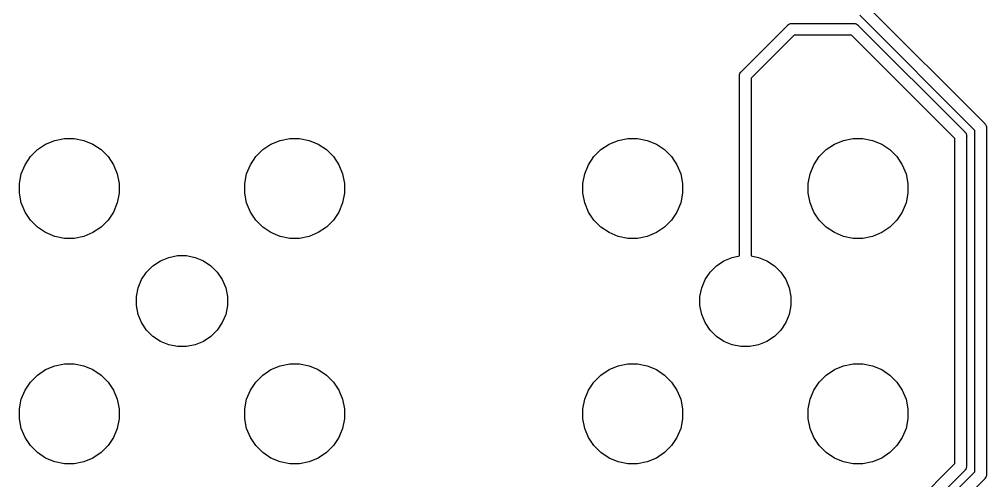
# Model space of a CAD drawing. Extents: x 4.56 to 9.01, y -5.14 to -1.86.
# Drawn here: x 6.156 to 7.014, y -4.359 to -3.95 of the extents above; entities that cross this region are included whole.
import ezdxf

# ---------------------------------------------------------------- set-up
doc = ezdxf.new("R2010")
doc.units = 0
doc.header["$MEASUREMENT"] = 0
doc.layers.add('BLACK', color=7, linetype='CONTINUOUS')

msp = doc.modelspace()

# ---------------------------------------------------------------- linework, layer by layer
at = {"layer": 'BLACK', "linetype": 'CONTINUOUS'}
for p, q in [((6.90753, -3.93764), (7.01236, -4.04247)), ((7.00365, -4.04849), (6.90151, -3.94635)), ((6.7965, -3.99614), (6.83728, -3.95536)), ((6.83728, -3.95536), (6.83744, -3.95516)), ((6.83744, -3.95516), (6.83823, -3.95451)), ((6.83823, -3.95451), (6.83914, -3.95403)), ((6.83914, -3.95403), (6.84012, -3.95373)), ((6.84012, -3.95373), (6.84114, -3.95363)), ((6.84114, -3.95363), (6.84139, -3.95365)), ((6.84139, -3.95365), (6.89607, -3.95365)), ((6.89607, -3.95365), (6.89633, -3.95363)), ((6.89633, -3.95363), (6.89659, -3.95365)), ((6.89659, -3.95365), (6.89735, -3.95373)), ((6.89735, -3.95373), (6.89833, -3.95403)), ((6.89833, -3.95403), (6.89924, -3.95451)), ((6.89924, -3.95451), (6.90003, -3.95516)), ((6.90003, -3.95516), (6.90019, -3.95536)), ((6.90019, -3.95536), (6.99464, -4.04981)), ((6.8433, -3.96407), (6.80521, -4.00216)), ((6.89417, -3.96407), (6.8433, -3.96407)), ((6.98593, -4.05583), (6.89417, -3.96407)), ((6.79477, -4), (6.79487, -3.99898)), ((6.79479, -4.00026), (6.79477, -4)), ((6.79487, -3.99898), (6.79517, -3.998)), ((6.79517, -3.998), (6.79565, -3.99709)), ((6.79565, -3.99709), (6.79614, -3.9965)), ((6.79614, -3.9965), (6.7963, -3.9963)), ((6.7963, -3.9963), (6.7965, -3.99614)), ((6.79479, -4.15989), (6.79479, -4.00026)), ((6.80521, -4.00216), (6.80521, -4.15989)), ((7.01236, -4.04247), (7.01256, -4.04263)), ((7.01256, -4.04263), (7.01321, -4.04342)), ((6.99464, -4.04981), (6.99484, -4.04997)), ((6.99484, -4.04997), (6.99549, -4.05076)), ((6.99549, -4.05076), (6.99597, -4.05167)), ((7.00365, -4.35151), (7.00365, -4.04849)), ((7.01321, -4.04342), (7.01369, -4.04433)), ((7.01369, -4.04433), (7.01399, -4.04531)), ((7.01399, -4.04531), (7.01409, -4.04633)), ((7.01409, -4.04633), (7.01407, -4.04659)), ((7.01407, -4.04659), (7.01407, -4.35341)), ((6.17902, -4.06075), (6.18708, -4.05741)), ((6.18708, -4.05741), (6.19564, -4.05571)), ((6.19564, -4.05571), (6.20436, -4.05571)), ((6.20436, -4.05571), (6.21292, -4.05741)), ((6.21292, -4.05741), (6.22098, -4.06075)), ((6.37902, -4.06075), (6.38708, -4.05741)), ((6.38708, -4.05741), (6.39564, -4.05571)), ((6.39564, -4.05571), (6.40436, -4.05571)), ((6.40436, -4.05571), (6.41292, -4.05741)), ((6.41292, -4.05741), (6.42098, -4.06075)), ((6.67902, -4.06075), (6.68708, -4.05741)), ((6.68708, -4.05741), (6.69564, -4.05571)), ((6.69564, -4.05571), (6.70436, -4.05571)), ((6.70436, -4.05571), (6.71292, -4.05741)), ((6.71292, -4.05741), (6.72098, -4.06075)), ((6.87902, -4.06075), (6.88708, -4.05741)), ((6.88708, -4.05741), (6.89564, -4.05571)), ((6.89564, -4.05571), (6.90436, -4.05571)), ((6.90436, -4.05571), (6.91292, -4.05741)), ((6.91292, -4.05741), (6.92098, -4.06075)), ((6.98593, -4.34417), (6.98593, -4.05583)), ((6.99597, -4.05167), (6.99627, -4.05265)), ((6.99627, -4.05265), (6.99628, -4.05278)), ((6.99628, -4.05278), (6.99637, -4.05367)), ((6.99637, -4.05367), (6.99635, -4.05393)), ((6.99635, -4.05393), (6.99635, -4.34607)), ((6.1656, -4.07177), (6.17177, -4.0656)), ((6.17177, -4.0656), (6.17902, -4.06075)), ((6.22098, -4.06075), (6.22823, -4.0656)), ((6.22823, -4.0656), (6.2344, -4.07177)), ((6.3656, -4.07177), (6.37177, -4.0656)), ((6.37177, -4.0656), (6.37902, -4.06075)), ((6.42098, -4.06075), (6.42823, -4.0656)), ((6.42823, -4.0656), (6.4344, -4.07177)), ((6.6656, -4.07177), (6.67177, -4.0656)), ((6.67177, -4.0656), (6.67902, -4.06075)), ((6.72098, -4.06075), (6.72823, -4.0656)), ((6.72823, -4.0656), (6.7344, -4.07177)), ((6.8656, -4.07177), (6.87177, -4.0656)), ((6.87177, -4.0656), (6.87902, -4.06075)), ((6.92098, -4.06075), (6.92823, -4.0656)), ((6.92823, -4.0656), (6.9344, -4.07177)), ((6.16075, -4.07902), (6.1656, -4.07177)), ((6.2344, -4.07177), (6.23925, -4.07902)), ((6.36075, -4.07902), (6.3656, -4.07177)), ((6.4344, -4.07177), (6.43925, -4.07902)), ((6.66075, -4.07902), (6.6656, -4.07177)), ((6.7344, -4.07177), (6.73925, -4.07902)), ((6.86075, -4.07902), (6.8656, -4.07177)), ((6.9344, -4.07177), (6.93925, -4.07902)), ((6.15741, -4.08708), (6.16075, -4.07902)), ((6.23925, -4.07902), (6.24259, -4.08708)), ((6.35741, -4.08708), (6.36075, -4.07902)), ((6.43925, -4.07902), (6.44259, -4.08708)), ((6.65741, -4.08708), (6.66075, -4.07902)), ((6.73925, -4.07902), (6.74259, -4.08708)), ((6.85741, -4.08708), (6.86075, -4.07902)), ((6.93925, -4.07902), (6.94259, -4.08708)), ((6.15571, -4.09564), (6.15741, -4.08708)), ((6.24259, -4.08708), (6.24429, -4.09564)), ((6.35571, -4.09564), (6.35741, -4.08708)), ((6.44259, -4.08708), (6.44429, -4.09564)), ((6.65571, -4.09564), (6.65741, -4.08708)), ((6.74259, -4.08708), (6.74429, -4.09564)), ((6.85571, -4.09564), (6.85741, -4.08708)), ((6.94259, -4.08708), (6.94429, -4.09564)), ((6.15571, -4.10436), (6.15571, -4.09564)), ((6.24429, -4.09564), (6.24429, -4.10436)), ((6.35571, -4.10436), (6.35571, -4.09564)), ((6.44429, -4.09564), (6.44429, -4.10436)), ((6.65571, -4.10436), (6.65571, -4.09564)), ((6.74429, -4.09564), (6.74429, -4.10436)), ((6.85571, -4.10436), (6.85571, -4.09564)), ((6.94429, -4.09564), (6.94429, -4.10436)), ((6.15741, -4.11292), (6.15571, -4.10436)), ((6.24429, -4.10436), (6.24259, -4.11292)), ((6.35741, -4.11292), (6.35571, -4.10436)), ((6.44429, -4.10436), (6.44259, -4.11292)), ((6.65741, -4.11292), (6.65571, -4.10436)), ((6.74429, -4.10436), (6.74259, -4.11292)), ((6.85741, -4.11292), (6.85571, -4.10436)), ((6.94429, -4.10436), (6.94259, -4.11292)), ((6.16075, -4.12098), (6.15741, -4.11292)), ((6.24259, -4.11292), (6.23925, -4.12098)), ((6.36075, -4.12098), (6.35741, -4.11292)), ((6.44259, -4.11292), (6.43925, -4.12098)), ((6.66075, -4.12098), (6.65741, -4.11292)), ((6.74259, -4.11292), (6.73925, -4.12098)), ((6.86075, -4.12098), (6.85741, -4.11292)), ((6.94259, -4.11292), (6.93925, -4.12098)), ((6.1656, -4.12823), (6.16075, -4.12098)), ((6.17177, -4.1344), (6.1656, -4.12823)), ((6.2344, -4.12823), (6.22823, -4.1344)), ((6.23925, -4.12098), (6.2344, -4.12823)), ((6.3656, -4.12823), (6.36075, -4.12098)), ((6.37177, -4.1344), (6.3656, -4.12823)), ((6.4344, -4.12823), (6.42823, -4.1344)), ((6.43925, -4.12098), (6.4344, -4.12823)), ((6.6656, -4.12823), (6.66075, -4.12098)), ((6.67177, -4.1344), (6.6656, -4.12823)), ((6.7344, -4.12823), (6.72823, -4.1344)), ((6.73925, -4.12098), (6.7344, -4.12823)), ((6.8656, -4.12823), (6.86075, -4.12098)), ((6.87177, -4.1344), (6.8656, -4.12823)), ((6.9344, -4.12823), (6.92823, -4.1344)), ((6.93925, -4.12098), (6.9344, -4.12823)), ((6.17902, -4.13925), (6.17177, -4.1344)), ((6.22823, -4.1344), (6.22098, -4.13925)), ((6.37902, -4.13925), (6.37177, -4.1344)), ((6.42823, -4.1344), (6.42098, -4.13925)), ((6.67902, -4.13925), (6.67177, -4.1344)), ((6.72823, -4.1344), (6.72098, -4.13925)), ((6.87902, -4.13925), (6.87177, -4.1344)), ((6.92823, -4.1344), (6.92098, -4.13925)), ((6.18708, -4.14259), (6.17902, -4.13925)), ((6.19564, -4.14429), (6.18708, -4.14259)), ((6.20436, -4.14429), (6.19564, -4.14429)), ((6.21292, -4.14259), (6.20436, -4.14429)), ((6.22098, -4.13925), (6.21292, -4.14259)), ((6.38708, -4.14259), (6.37902, -4.13925)), ((6.39564, -4.14429), (6.38708, -4.14259)), ((6.40436, -4.14429), (6.39564, -4.14429)), ((6.41292, -4.14259), (6.40436, -4.14429)), ((6.42098, -4.13925), (6.41292, -4.14259)), ((6.68708, -4.14259), (6.67902, -4.13925)), ((6.69564, -4.14429), (6.68708, -4.14259)), ((6.70436, -4.14429), (6.69564, -4.14429)), ((6.71292, -4.14259), (6.70436, -4.14429)), ((6.72098, -4.13925), (6.71292, -4.14259)), ((6.88708, -4.14259), (6.87902, -4.13925)), ((6.89564, -4.14429), (6.88708, -4.14259)), ((6.90436, -4.14429), (6.89564, -4.14429)), ((6.91292, -4.14259), (6.90436, -4.14429)), ((6.92098, -4.13925), (6.91292, -4.14259)), ((6.28089, -4.16424), (6.28823, -4.1612)), ((6.28823, -4.1612), (6.29603, -4.15965)), ((6.29603, -4.15965), (6.30397, -4.15965)), ((6.30397, -4.15965), (6.31177, -4.1612)), ((6.31177, -4.1612), (6.31911, -4.16424)), ((6.78089, -4.16424), (6.78823, -4.1612)), ((6.78823, -4.1612), (6.79479, -4.15989)), ((6.80521, -4.15989), (6.81177, -4.1612)), ((6.81177, -4.1612), (6.81911, -4.16424)), ((6.26865, -4.17428), (6.27428, -4.16865)), ((6.27428, -4.16865), (6.28089, -4.16424)), ((6.31911, -4.16424), (6.32572, -4.16865)), ((6.32572, -4.16865), (6.33135, -4.17428)), ((6.76865, -4.17428), (6.77428, -4.16865)), ((6.77428, -4.16865), (6.78089, -4.16424)), ((6.81911, -4.16424), (6.82572, -4.16865)), ((6.82572, -4.16865), (6.83135, -4.17428)), ((6.26424, -4.18089), (6.26865, -4.17428)), ((6.33135, -4.17428), (6.33576, -4.18089)), ((6.76424, -4.18089), (6.76865, -4.17428)), ((6.83135, -4.17428), (6.83576, -4.18089)), ((6.25965, -4.19603), (6.2612, -4.18823)), ((6.2612, -4.18823), (6.26424, -4.18089)), ((6.33576, -4.18089), (6.3388, -4.18823)), ((6.3388, -4.18823), (6.34035, -4.19603)), ((6.75965, -4.19603), (6.7612, -4.18823)), ((6.7612, -4.18823), (6.76424, -4.18089)), ((6.83576, -4.18089), (6.8388, -4.18823)), ((6.8388, -4.18823), (6.84035, -4.19603)), ((6.25965, -4.20397), (6.25965, -4.19603)), ((6.34035, -4.19603), (6.34035, -4.20397)), ((6.75965, -4.20397), (6.75965, -4.19603)), ((6.84035, -4.19603), (6.84035, -4.20397)), ((6.2612, -4.21177), (6.25965, -4.20397)), ((6.34035, -4.20397), (6.3388, -4.21177)), ((6.7612, -4.21177), (6.75965, -4.20397)), ((6.84035, -4.20397), (6.8388, -4.21177)), ((6.26424, -4.21911), (6.2612, -4.21177)), ((6.3388, -4.21177), (6.33576, -4.21911)), ((6.76424, -4.21911), (6.7612, -4.21177)), ((6.8388, -4.21177), (6.83576, -4.21911)), ((6.26865, -4.22572), (6.26424, -4.21911)), ((6.33576, -4.21911), (6.33135, -4.22572)), ((6.76865, -4.22572), (6.76424, -4.21911)), ((6.83576, -4.21911), (6.83135, -4.22572)), ((6.27428, -4.23135), (6.26865, -4.22572)), ((6.28089, -4.23576), (6.27428, -4.23135)), ((6.32572, -4.23135), (6.31911, -4.23576)), ((6.33135, -4.22572), (6.32572, -4.23135)), ((6.77428, -4.23135), (6.76865, -4.22572)), ((6.78089, -4.23576), (6.77428, -4.23135)), ((6.82572, -4.23135), (6.81911, -4.23576)), ((6.83135, -4.22572), (6.82572, -4.23135)), ((6.28823, -4.2388), (6.28089, -4.23576)), ((6.29603, -4.24035), (6.28823, -4.2388)), ((6.30397, -4.24035), (6.29603, -4.24035)), ((6.31177, -4.2388), (6.30397, -4.24035)), ((6.31911, -4.23576), (6.31177, -4.2388)), ((6.78823, -4.2388), (6.78089, -4.23576)), ((6.79603, -4.24035), (6.78823, -4.2388)), ((6.80397, -4.24035), (6.79603, -4.24035)), ((6.81177, -4.2388), (6.80397, -4.24035)), ((6.81911, -4.23576), (6.81177, -4.2388)), ((6.17902, -4.26075), (6.18708, -4.25741)), ((6.18708, -4.25741), (6.19564, -4.25571)), ((6.19564, -4.25571), (6.20436, -4.25571)), ((6.20436, -4.25571), (6.21292, -4.25741)), ((6.21292, -4.25741), (6.22098, -4.26075)), ((6.37902, -4.26075), (6.38708, -4.25741)), ((6.38708, -4.25741), (6.39564, -4.25571)), ((6.39564, -4.25571), (6.40436, -4.25571)), ((6.40436, -4.25571), (6.41292, -4.25741)), ((6.41292, -4.25741), (6.42098, -4.26075)), ((6.67902, -4.26075), (6.68708, -4.25741)), ((6.68708, -4.25741), (6.69564, -4.25571)), ((6.69564, -4.25571), (6.70436, -4.25571)), ((6.70436, -4.25571), (6.71292, -4.25741)), ((6.71292, -4.25741), (6.72098, -4.26075)), ((6.87902, -4.26075), (6.88708, -4.25741)), ((6.88708, -4.25741), (6.89564, -4.25571)), ((6.89564, -4.25571), (6.90436, -4.25571)), ((6.90436, -4.25571), (6.91292, -4.25741)), ((6.91292, -4.25741), (6.92098, -4.26075)), ((6.1656, -4.27177), (6.17177, -4.2656)), ((6.17177, -4.2656), (6.17902, -4.26075)), ((6.22098, -4.26075), (6.22823, -4.2656)), ((6.22823, -4.2656), (6.2344, -4.27177)), ((6.3656, -4.27177), (6.37177, -4.2656)), ((6.37177, -4.2656), (6.37902, -4.26075)), ((6.42098, -4.26075), (6.42823, -4.2656)), ((6.42823, -4.2656), (6.4344, -4.27177)), ((6.6656, -4.27177), (6.67177, -4.2656)), ((6.67177, -4.2656), (6.67902, -4.26075)), ((6.72098, -4.26075), (6.72823, -4.2656)), ((6.72823, -4.2656), (6.7344, -4.27177)), ((6.8656, -4.27177), (6.87177, -4.2656)), ((6.87177, -4.2656), (6.87902, -4.26075)), ((6.92098, -4.26075), (6.92823, -4.2656)), ((6.92823, -4.2656), (6.9344, -4.27177)), ((6.16075, -4.27902), (6.1656, -4.27177)), ((6.2344, -4.27177), (6.23925, -4.27902)), ((6.36075, -4.27902), (6.3656, -4.27177)), ((6.4344, -4.27177), (6.43925, -4.27902)), ((6.66075, -4.27902), (6.6656, -4.27177)), ((6.7344, -4.27177), (6.73925, -4.27902)), ((6.86075, -4.27902), (6.8656, -4.27177)), ((6.9344, -4.27177), (6.93925, -4.27902)), ((6.15741, -4.28708), (6.16075, -4.27902)), ((6.23925, -4.27902), (6.24259, -4.28708)), ((6.35741, -4.28708), (6.36075, -4.27902)), ((6.43925, -4.27902), (6.44259, -4.28708)), ((6.65741, -4.28708), (6.66075, -4.27902)), ((6.73925, -4.27902), (6.74259, -4.28708)), ((6.85741, -4.28708), (6.86075, -4.27902)), ((6.93925, -4.27902), (6.94259, -4.28708)), ((6.15571, -4.29564), (6.15741, -4.28708)), ((6.24259, -4.28708), (6.24429, -4.29564)), ((6.35571, -4.29564), (6.35741, -4.28708)), ((6.44259, -4.28708), (6.44429, -4.29564)), ((6.65571, -4.29564), (6.65741, -4.28708)), ((6.74259, -4.28708), (6.74429, -4.29564)), ((6.85571, -4.29564), (6.85741, -4.28708)), ((6.94259, -4.28708), (6.94429, -4.29564)), ((6.15571, -4.30436), (6.15571, -4.29564)), ((6.24429, -4.29564), (6.24429, -4.30436)), ((6.35571, -4.30436), (6.35571, -4.29564)), ((6.44429, -4.29564), (6.44429, -4.30436)), ((6.65571, -4.30436), (6.65571, -4.29564)), ((6.74429, -4.29564), (6.74429, -4.30436)), ((6.85571, -4.30436), (6.85571, -4.29564)), ((6.94429, -4.29564), (6.94429, -4.30436)), ((6.15741, -4.31292), (6.15571, -4.30436)), ((6.24429, -4.30436), (6.24259, -4.31292)), ((6.35741, -4.31292), (6.35571, -4.30436)), ((6.44429, -4.30436), (6.44259, -4.31292)), ((6.65741, -4.31292), (6.65571, -4.30436)), ((6.74429, -4.30436), (6.74259, -4.31292)), ((6.85741, -4.31292), (6.85571, -4.30436)), ((6.94429, -4.30436), (6.94259, -4.31292)), ((6.16075, -4.32098), (6.15741, -4.31292)), ((6.24259, -4.31292), (6.23925, -4.32098)), ((6.36075, -4.32098), (6.35741, -4.31292)), ((6.44259, -4.31292), (6.43925, -4.32098)), ((6.66075, -4.32098), (6.65741, -4.31292)), ((6.74259, -4.31292), (6.73925, -4.32098)), ((6.86075, -4.32098), (6.85741, -4.31292)), ((6.94259, -4.31292), (6.93925, -4.32098)), ((6.1656, -4.32823), (6.16075, -4.32098)), ((6.23925, -4.32098), (6.2344, -4.32823)), ((6.3656, -4.32823), (6.36075, -4.32098)), ((6.43925, -4.32098), (6.4344, -4.32823)), ((6.6656, -4.32823), (6.66075, -4.32098)), ((6.73925, -4.32098), (6.7344, -4.32823)), ((6.8656, -4.32823), (6.86075, -4.32098)), ((6.93925, -4.32098), (6.9344, -4.32823)), ((6.17177, -4.3344), (6.1656, -4.32823)), ((6.17902, -4.33925), (6.17177, -4.3344)), ((6.22823, -4.3344), (6.22098, -4.33925)), ((6.2344, -4.32823), (6.22823, -4.3344)), ((6.37177, -4.3344), (6.3656, -4.32823)), ((6.37902, -4.33925), (6.37177, -4.3344)), ((6.42823, -4.3344), (6.42098, -4.33925)), ((6.4344, -4.32823), (6.42823, -4.3344)), ((6.67177, -4.3344), (6.6656, -4.32823)), ((6.67902, -4.33925), (6.67177, -4.3344)), ((6.72823, -4.3344), (6.72098, -4.33925)), ((6.7344, -4.32823), (6.72823, -4.3344)), ((6.87177, -4.3344), (6.8656, -4.32823)), ((6.87902, -4.33925), (6.87177, -4.3344)), ((6.92823, -4.3344), (6.92098, -4.33925)), ((6.9344, -4.32823), (6.92823, -4.3344)), ((6.18708, -4.34259), (6.17902, -4.33925)), ((6.19564, -4.34429), (6.18708, -4.34259)), ((6.21292, -4.34259), (6.20436, -4.34429)), ((6.22098, -4.33925), (6.21292, -4.34259)), ((6.38708, -4.34259), (6.37902, -4.33925)), ((6.39564, -4.34429), (6.38708, -4.34259)), ((6.41292, -4.34259), (6.40436, -4.34429)), ((6.42098, -4.33925), (6.41292, -4.34259)), ((6.68708, -4.34259), (6.67902, -4.33925)), ((6.69564, -4.34429), (6.68708, -4.34259)), ((6.71292, -4.34259), (6.70436, -4.34429)), ((6.72098, -4.33925), (6.71292, -4.34259)), ((6.88708, -4.34259), (6.87902, -4.33925)), ((6.89564, -4.34429), (6.88708, -4.34259)), ((6.91292, -4.34259), (6.90436, -4.34429)), ((6.92098, -4.33925), (6.91292, -4.34259)), ((6.20436, -4.34429), (6.19564, -4.34429)), ((6.40436, -4.34429), (6.39564, -4.34429)), ((6.70436, -4.34429), (6.69564, -4.34429)), ((6.90436, -4.34429), (6.89564, -4.34429)), ((6.94417, -4.38593), (6.98593, -4.34417)), ((6.99464, -4.35019), (6.95019, -4.39464)), ((6.95151, -4.40365), (7.00365, -4.35151)), ((6.99484, -4.35003), (6.99464, -4.35019)), ((6.99549, -4.34924), (6.99484, -4.35003)), ((6.99597, -4.34833), (6.99549, -4.34924)), ((6.99627, -4.34735), (6.99597, -4.34833)), ((6.99635, -4.34659), (6.99627, -4.34735)), ((6.99635, -4.34607), (6.99637, -4.34633)), ((6.99637, -4.34633), (6.99635, -4.34659)), ((7.01236, -4.35753), (6.95753, -4.41236)), ((7.01256, -4.35737), (7.01236, -4.35753)), ((7.01321, -4.35658), (7.01256, -4.35737)), ((7.01369, -4.35567), (7.01321, -4.35658)), ((7.01388, -4.35506), (7.01369, -4.35567)), ((7.01399, -4.35469), (7.01388, -4.35506)), ((7.01409, -4.35367), (7.01399, -4.35469)), ((7.01407, -4.35341), (7.01409, -4.35367))]:
    msp.add_line(p, q, dxfattribs=at)

doc.saveas('drawing.dxf')
